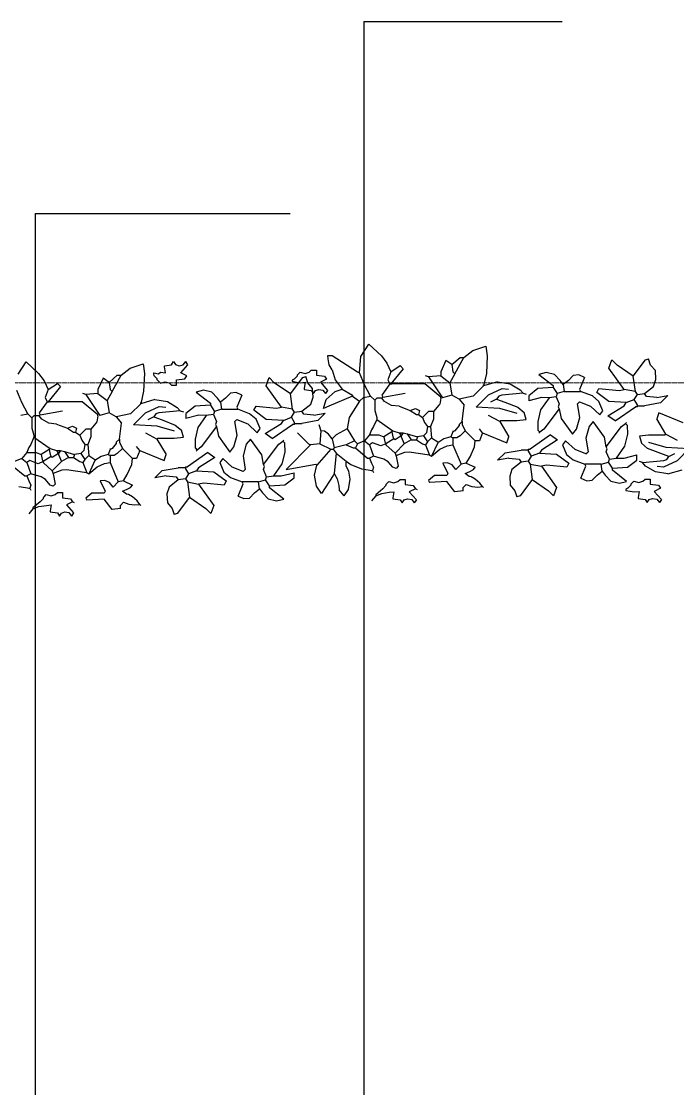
# Model space of a CAD drawing. Header units: inches. Extents: x 2960 to 8891, y 1487 to 4457.
# Drawn here: x 5385 to 5591, y 3328.9 to 3663.7 of the extents above; entities that cross this region are included whole.
import ezdxf

# ---------------------------------------------------------------- set-up
doc = ezdxf.new("R2010")
doc.units = ezdxf.units.IN
doc.header["$MEASUREMENT"] = 0
doc.linetypes.add('HIDDEN', pattern=[0.375, 0.25, -0.125])
for name, color, linetype, lineweight in [('A-FLOR-FTPT', 6, 'HIDDEN', 13), ('A-GLAZ-FULL', 4, 'Continuous', 30), ('G-HEDGE', 96, 'Continuous', 25)]:
    doc.layers.add(name, color=color, linetype=linetype, lineweight=lineweight)
doc.layers.add('sezione 5', color=240, linetype='Continuous')

msp = doc.modelspace()

# ---------------------------------------------------------------- linework, layer by layer
at = {"layer": 'A-FLOR-FTPT'}
msp.add_line((5910.47, 3550.33), (5003.47, 3550.33), dxfattribs=at)
at = {"layer": 'A-GLAZ-FULL'}
for q in [(5492.54, 2514.95), (5554.74, 3663.66)]:
    msp.add_line((5492.54, 3663.66), q, dxfattribs=at)
at = {"layer": 'G-HEDGE'}
for p, q in [((5491.57, 3558.57), (5494.06, 3562.41)), ((5494.06, 3562.41), (5498.01, 3558.72)), ((5526.72, 3560.41), (5530.82, 3561.79)), ((5530.82, 3561.79), (5531.25, 3558.72)), ((5481.24, 3558.87), (5482.52, 3558.87)), ((5481.32, 3557.8), (5481.24, 3558.87)), ((5482.52, 3558.87), (5490.49, 3553.77)), ((5491.13, 3553.45), (5491.57, 3558.57)), ((5498.01, 3558.72), (5499.77, 3556.42)), ((5523.93, 3558.26), (5526.72, 3560.41)), ((5531.25, 3558.72), (5530.96, 3553.2)), ((5384.02, 3553.01), (5386.51, 3556.85)), ((5386.51, 3556.85), (5390.46, 3553.17)), ((5419.16, 3554.86), (5423.27, 3556.24)), ((5423.27, 3556.24), (5423.7, 3553.17)), ((5429.94, 3555.66), (5432.17, 3555.97)), ((5429.94, 3555.34), (5429.94, 3555.66)), ((5430.25, 3553.42), (5429.94, 3555.34)), ((5432.17, 3555.97), (5432.81, 3556.93)), ((5432.81, 3556.93), (5433.43, 3556)), ((5433.43, 3556), (5434.52, 3555.66)), ((5434.52, 3555.66), (5435.82, 3555.89)), ((5435.04, 3553.42), (5437.27, 3555.97)), ((5435.82, 3555.89), (5436.63, 3556.93)), ((5437.27, 3555.97), (5436.63, 3556.93)), ((5481.61, 3555.96), (5481.32, 3557.8)), ((5482.52, 3554.41), (5481.61, 3555.96)), ((5499.77, 3556.42), (5501.01, 3553.77)), ((5501.01, 3553.77), (5503.88, 3555.68)), ((5503.88, 3555.68), (5504.84, 3554.72)), ((5518.24, 3557.28), (5516.64, 3553.77)), ((5520.15, 3556), (5518.24, 3557.28)), ((5520.15, 3556), (5522.7, 3558.23)), ((5520.15, 3556), (5520.47, 3553.77)), ((5521.11, 3553.13), (5523.93, 3558.26)), ((5522.7, 3558.23), (5523.98, 3558.23)), ((5569.41, 3554.92), (5570.37, 3557.47)), ((5571.96, 3555.88), (5570.37, 3557.47)), ((5577.07, 3552.37), (5571.96, 3555.88)), ((5577.07, 3552.37), (5580.89, 3557.47)), ((5580.89, 3557.47), (5581.85, 3557.79)), ((5582.49, 3555.88), (5581.85, 3557.79)), ((5583.98, 3554.11), (5582.49, 3555.88)), ((5390.46, 3553.17), (5392.22, 3550.87)), ((5410.68, 3551.72), (5409.09, 3548.21)), ((5412.6, 3550.44), (5410.68, 3551.72)), ((5412.6, 3550.44), (5415.15, 3552.68)), ((5413.55, 3547.57), (5416.38, 3552.71)), ((5415.15, 3552.68), (5416.43, 3552.68)), ((5416.38, 3552.71), (5419.16, 3554.86)), ((5423.7, 3553.17), (5423.41, 3547.65)), ((5426.61, 3553.12), (5426.61, 3553.44)), ((5426.61, 3553.44), (5428.05, 3553.16)), ((5426.75, 3552.47), (5426.61, 3553.12)), ((5427.7, 3551.51), (5426.75, 3552.47)), ((5428.05, 3553.16), (5428.74, 3553.61)), ((5428.74, 3553.61), (5430.25, 3553.42)), ((5436.95, 3552.47), (5435.04, 3553.42)), ((5436.31, 3551.51), (5436.95, 3552.47)), ((5461.86, 3549.37), (5462.82, 3551.92)), ((5464.41, 3550.32), (5462.82, 3551.92)), ((5469.51, 3546.81), (5473.34, 3551.92)), ((5471.57, 3552.38), (5470.61, 3551.42)), ((5471.89, 3553.01), (5471.57, 3552.7)), ((5471.57, 3552.7), (5471.57, 3552.38)), ((5471.89, 3553.01), (5472.52, 3553.65)), ((5472.52, 3553.65), (5474.08, 3553.25)), ((5473.34, 3551.92), (5474.3, 3552.24)), ((5474.08, 3553.25), (5475.33, 3553.65)), ((5474.94, 3550.32), (5474.3, 3552.24)), ((5475.33, 3553.65), (5476.03, 3554.29)), ((5476.03, 3554.29), (5477.63, 3554.29)), ((5477.63, 3554.29), (5477.63, 3552.7)), ((5477.63, 3552.7), (5480.18, 3552.38)), ((5480.18, 3552.38), (5480.82, 3551.42)), ((5482.52, 3554.41), (5483.47, 3551.22)), ((5490.49, 3553.77), (5491.13, 3553.45)), ((5492.74, 3549.67), (5491.13, 3553.45)), ((5501.01, 3553.77), (5500.06, 3551.22)), ((5504.84, 3554.72), (5501.01, 3549.94)), ((5512.81, 3552.17), (5511.86, 3552.49)), ((5516.64, 3552.49), (5512.81, 3552.17)), ((5512.81, 3552.17), (5517.18, 3545.62)), ((5516.64, 3553.77), (5516.64, 3552.49)), ((5516.64, 3552.49), (5519.51, 3550.26)), ((5521.11, 3553.13), (5519.51, 3550.26)), ((5520.47, 3553.77), (5521.11, 3553.13)), ((5530.96, 3553.2), (5530.03, 3549.3)), ((5549.72, 3553.53), (5547.44, 3552.95)), ((5547.44, 3552.95), (5551.9, 3549.45)), ((5552.35, 3552.92), (5549.72, 3553.53)), ((5554.13, 3551.04), (5552.35, 3552.92)), ((5558.21, 3552.61), (5556.69, 3551.04)), ((5559.97, 3552.77), (5558.21, 3552.61)), ((5561.79, 3552), (5559.97, 3552.77)), ((5561.79, 3552), (5560.19, 3548.17)), ((5574.19, 3548.22), (5569.41, 3554.92)), ((5577.7, 3547.59), (5577.07, 3552.37)), ((5584.12, 3551.35), (5583.98, 3554.11)), ((5392.22, 3550.87), (5393.46, 3548.21)), ((5393.46, 3548.21), (5396.33, 3550.12)), ((5397.29, 3549.17), (5393.46, 3544.38)), ((5396.33, 3550.12), (5397.29, 3549.17)), ((5412.6, 3550.44), (5412.92, 3548.21)), ((5427.7, 3551.19), (5427.7, 3551.51)), ((5428.02, 3550.87), (5427.7, 3551.19)), ((5428.02, 3550.87), (5428.66, 3550.23)), ((5428.66, 3550.23), (5430.21, 3550.64)), ((5430.21, 3550.64), (5431.47, 3550.24)), ((5431.47, 3550.24), (5432.17, 3549.6)), ((5432.17, 3549.6), (5433.76, 3549.6)), ((5433.76, 3551.19), (5436.31, 3551.51)), ((5433.76, 3549.6), (5433.76, 3551.19)), ((5466.64, 3542.67), (5461.86, 3549.37)), ((5469.51, 3546.81), (5464.41, 3550.32)), ((5470.61, 3551.42), (5470.02, 3551.08)), ((5470.02, 3551.08), (5470.02, 3550.76)), ((5470.02, 3550.76), (5471.33, 3550.53)), ((5471.33, 3550.53), (5472.61, 3550.28)), ((5472.61, 3550.28), (5474.12, 3550.46)), ((5474.12, 3550.46), (5473.8, 3548.55)), ((5473.8, 3548.55), (5473.8, 3548.23)), ((5476.43, 3548.55), (5474.94, 3550.32)), ((5476.57, 3545.79), (5476.43, 3548.55)), ((5480.82, 3551.42), (5478.9, 3550.46)), ((5478.9, 3550.46), (5481.14, 3547.91)), ((5483.47, 3551.22), (5485.71, 3548.35)), ((5483.51, 3547.53), (5485.71, 3548.35)), ((5485.71, 3548.35), (5488.9, 3546.43)), ((5494.64, 3546.11), (5492.74, 3549.67)), ((5500.7, 3549.94), (5498.14, 3546.43)), ((5500.06, 3551.22), (5500.7, 3549.94)), ((5500.7, 3549.94), (5501.01, 3549.94)), ((5501.01, 3549.94), (5501.33, 3549.94)), ((5511.67, 3549.94), (5501.33, 3549.94)), ((5516.64, 3545.79), (5511.67, 3549.94)), ((5519.51, 3550.26), (5520.15, 3546.43)), ((5530.03, 3549.3), (5526.85, 3546.11)), ((5534.5, 3550.58), (5530.03, 3549.3)), ((5530.03, 3549.3), (5530.03, 3549.62)), ((5531.59, 3546.49), (5535.88, 3548.46)), ((5534.5, 3550.58), (5538.43, 3549.98)), ((5535.88, 3548.46), (5537.89, 3548.26)), ((5538.43, 3549.98), (5541.51, 3548.14)), ((5547.12, 3548.49), (5544.25, 3546.26)), ((5551.9, 3548.81), (5547.12, 3548.49)), ((5551.9, 3549.45), (5551.9, 3548.81)), ((5551.9, 3548.81), (5553.18, 3546.9)), ((5555.09, 3549.77), (5554.13, 3551.04)), ((5556.69, 3551.04), (5555.09, 3549.77)), ((5555.09, 3549.77), (5555.41, 3547.53)), ((5565.58, 3547.27), (5566.22, 3548.54)), ((5566.22, 3548.54), (5572.6, 3547.91)), ((5580.57, 3546.95), (5583.44, 3549.18)), ((5583.44, 3549.18), (5584.12, 3551.35)), ((5385.19, 3544.12), (5383.58, 3547.89)), ((5393.46, 3548.21), (5392.51, 3545.66)), ((5392.51, 3545.66), (5393.15, 3544.38)), ((5405.26, 3546.62), (5404.31, 3546.94)), ((5409.09, 3546.94), (5405.26, 3546.62)), ((5405.26, 3546.62), (5409.63, 3540.07)), ((5409.09, 3548.21), (5409.09, 3546.94)), ((5409.09, 3546.94), (5411.96, 3544.7)), ((5413.55, 3547.57), (5411.96, 3544.7)), ((5412.92, 3548.21), (5413.55, 3547.57)), ((5423.41, 3547.65), (5422.48, 3543.75)), ((5426.95, 3545.02), (5422.48, 3543.75)), ((5426.95, 3545.02), (5430.88, 3544.42)), ((5442.17, 3547.98), (5439.89, 3547.4)), ((5439.89, 3547.4), (5444.35, 3543.89)), ((5444.8, 3547.36), (5442.17, 3547.98)), ((5446.58, 3545.48), (5444.8, 3547.36)), ((5447.54, 3544.21), (5446.58, 3545.48)), ((5449.14, 3545.48), (5447.54, 3544.21)), ((5450.66, 3547.06), (5449.14, 3545.48)), ((5452.42, 3547.21), (5450.66, 3547.06)), ((5454.24, 3546.44), (5452.42, 3547.21)), ((5454.24, 3546.44), (5452.64, 3542.61)), ((5470.15, 3542.03), (5469.51, 3546.81)), ((5473.8, 3548.23), (5476.03, 3547.91)), ((5475.89, 3543.62), (5476.57, 3545.79)), ((5476.03, 3547.91), (5476.67, 3546.95)), ((5476.67, 3546.95), (5477.29, 3547.88)), ((5477.29, 3547.88), (5478.38, 3548.23)), ((5478.38, 3548.23), (5479.69, 3548)), ((5479.69, 3548), (5480.5, 3546.95)), ((5479.83, 3542.23), (5480.73, 3545.07)), ((5481.14, 3547.91), (5480.5, 3546.95)), ((5480.73, 3545.07), (5483.51, 3547.53)), ((5488.9, 3546.11), (5481.56, 3542.92)), ((5488.9, 3546.43), (5488.9, 3546.11)), ((5488.9, 3546.11), (5491.13, 3544.52)), ((5491.13, 3544.52), (5492.45, 3545.68)), ((5492.45, 3545.68), (5494.64, 3546.11)), ((5494.64, 3546.11), (5495.91, 3544.84)), ((5496.55, 3545.48), (5495.91, 3544.84)), ((5498.14, 3545.48), (5496.55, 3545.48)), ((5498.14, 3546.43), (5498.46, 3545.79)), ((5498.46, 3545.79), (5498.14, 3545.48)), ((5499.04, 3544.46), (5498.14, 3545.48)), ((5498.46, 3545.79), (5505.48, 3547.07)), ((5516.64, 3545.48), (5516.32, 3543.56)), ((5516.64, 3545.48), (5516.64, 3545.79)), ((5520.15, 3546.43), (5517.18, 3545.62)), ((5522.38, 3545.16), (5520.15, 3546.43)), ((5526.85, 3546.11), (5522.38, 3545.16)), ((5522.38, 3545.16), (5523.98, 3543.24)), ((5527.77, 3542.68), (5531.59, 3546.49)), ((5534.18, 3545.16), (5532.27, 3544.2)), ((5534.82, 3546.11), (5534.18, 3545.16)), ((5534.18, 3545.16), (5536.73, 3544.2)), ((5535.77, 3546.43), (5534.82, 3546.11)), ((5542.47, 3547.07), (5535.77, 3546.43)), ((5541.51, 3548.14), (5542.47, 3547.07)), ((5542.47, 3547.07), (5543.43, 3546.75)), ((5544.25, 3546.26), (5544.25, 3544.66)), ((5548.25, 3545.71), (5544.25, 3544.66)), ((5550.63, 3545.62), (5547.96, 3541.87)), ((5550.63, 3545.62), (5548.25, 3545.71)), ((5552.86, 3545.94), (5550.63, 3545.62)), ((5553.18, 3546.9), (5552.86, 3545.94)), ((5552.86, 3545.94), (5553.82, 3543.71)), ((5555.41, 3547.53), (5553.18, 3546.9)), ((5555.41, 3547.53), (5560.51, 3547.53)), ((5560.19, 3548.17), (5560.51, 3547.53)), ((5564.21, 3546.17), (5560.51, 3547.53)), ((5566.27, 3544.48), (5564.21, 3546.17)), ((5569.41, 3544.4), (5565.58, 3547.27)), ((5572.6, 3547.91), (5574.19, 3548.22)), ((5577.7, 3547.59), (5574.19, 3548.22)), ((5574.83, 3544.08), (5577.38, 3545.04)), ((5577.38, 3545.04), (5578.34, 3546.63)), ((5578.34, 3543.44), (5577.38, 3545.04)), ((5578.34, 3546.63), (5577.7, 3547.59)), ((5578.34, 3546.63), (5580.57, 3546.95)), ((5581.21, 3545.99), (5580.57, 3546.95)), ((5584.4, 3545.67), (5581.21, 3545.99)), ((5584.4, 3545.67), (5587.93, 3546.29)), ((5587.93, 3546.29), (5585.59, 3543.99)), ((5387.09, 3540.56), (5385.19, 3544.12)), ((5393.15, 3544.38), (5390.59, 3540.88)), ((5393.15, 3544.38), (5393.46, 3544.38)), ((5393.46, 3544.38), (5393.78, 3544.38)), ((5404.11, 3544.38), (5393.78, 3544.38)), ((5409.09, 3540.24), (5404.11, 3544.38)), ((5411.96, 3544.7), (5412.6, 3540.88)), ((5422.48, 3543.75), (5419.3, 3540.56)), ((5422.48, 3543.75), (5422.48, 3544.07)), ((5424.04, 3540.93), (5428.33, 3542.91)), ((5428.33, 3542.91), (5430.34, 3542.7)), ((5430.88, 3544.42), (5433.96, 3542.58)), ((5433.96, 3542.58), (5434.92, 3541.51)), ((5439.57, 3542.93), (5436.7, 3540.7)), ((5444.35, 3543.25), (5439.57, 3542.93)), ((5444.35, 3543.89), (5444.35, 3543.25)), ((5444.35, 3543.25), (5445.63, 3541.34)), ((5447.86, 3541.98), (5445.63, 3541.34)), ((5447.54, 3544.21), (5447.86, 3541.98)), ((5447.86, 3541.98), (5452.96, 3541.98)), ((5452.64, 3542.61), (5452.96, 3541.98)), ((5456.66, 3540.61), (5452.96, 3541.98)), ((5458.03, 3541.71), (5458.67, 3542.99)), ((5461.86, 3538.84), (5458.03, 3541.71)), ((5458.67, 3542.99), (5465.05, 3542.35)), ((5465.05, 3542.35), (5466.64, 3542.67)), ((5470.15, 3542.03), (5466.64, 3542.67)), ((5470.79, 3541.07), (5470.15, 3542.03)), ((5473.02, 3541.39), (5475.89, 3543.62)), ((5481.56, 3542.92), (5479.83, 3542.23)), ((5491.13, 3544.52), (5487.94, 3539.42)), ((5495.91, 3544.84), (5495.91, 3541.65)), ((5495.91, 3541.65), (5496.55, 3539.42)), ((5501.23, 3543.23), (5499.04, 3544.46)), ((5503.57, 3542.92), (5501.23, 3543.23)), ((5503.57, 3542.92), (5507.07, 3541.65)), ((5507.07, 3541.65), (5508.67, 3542.29)), ((5507.07, 3541.65), (5508.99, 3540.37)), ((5508.67, 3542.29), (5509.94, 3541.65)), ((5509.94, 3541.65), (5509.62, 3540.37)), ((5516, 3543.24), (5514.41, 3541.33)), ((5516.32, 3543.56), (5516, 3543.24)), ((5523.34, 3538.14), (5523.98, 3543.24)), ((5535.16, 3542.28), (5527.77, 3542.68)), ((5540.61, 3540.65), (5535.16, 3542.28)), ((5536.73, 3544.2), (5540.88, 3542.61)), ((5540.88, 3542.61), (5542.79, 3541.01)), ((5547.96, 3541.87), (5547.08, 3538.19)), ((5553.82, 3542.11), (5549.03, 3535.73)), ((5553.82, 3543.71), (5553.5, 3542.75)), ((5553.5, 3542.75), (5553.82, 3542.11)), ((5553.82, 3542.11), (5554.4, 3539.11)), ((5560.19, 3544.34), (5559.56, 3543.71)), ((5560.26, 3539.42), (5559.56, 3543.71)), ((5560.19, 3544.34), (5563.63, 3542.95)), ((5563.63, 3542.95), (5566.57, 3540.2)), ((5567.53, 3541.47), (5566.27, 3544.48)), ((5569.09, 3539.93), (5574.19, 3543.12)), ((5574.83, 3544.08), (5569.41, 3544.4)), ((5571.32, 3538.34), (5577.7, 3542.8)), ((5574.19, 3543.12), (5574.83, 3544.08)), ((5578.02, 3542.8), (5577.7, 3542.8)), ((5578.02, 3542.8), (5578.34, 3543.12)), ((5578.34, 3542.8), (5578.02, 3542.8)), ((5578.34, 3543.12), (5578.34, 3543.44)), ((5578.34, 3542.8), (5578.34, 3543.12)), ((5578.34, 3543.12), (5580.57, 3543.12)), ((5585.59, 3543.99), (5580.57, 3543.12)), ((5384.9, 3540.13), (5387.09, 3540.56)), ((5387.09, 3540.56), (5388.36, 3539.28)), ((5389, 3539.92), (5388.36, 3539.28)), ((5388.36, 3539.28), (5388.36, 3536.09)), ((5390.59, 3539.92), (5389, 3539.92)), ((5390.59, 3540.88), (5390.91, 3540.24)), ((5390.91, 3540.24), (5390.59, 3539.92)), ((5391.49, 3538.9), (5390.59, 3539.92)), ((5390.91, 3540.24), (5397.93, 3541.51)), ((5393.68, 3537.67), (5391.49, 3538.9)), ((5409.09, 3539.92), (5408.77, 3538.01)), ((5409.09, 3539.92), (5409.09, 3540.24)), ((5412.6, 3540.88), (5409.63, 3540.07)), ((5414.83, 3539.6), (5412.6, 3540.88)), ((5419.3, 3540.56), (5414.83, 3539.6)), ((5414.83, 3539.6), (5416.43, 3537.69)), ((5420.22, 3537.13), (5424.04, 3540.93)), ((5426.63, 3539.6), (5424.72, 3538.64)), ((5427.27, 3540.56), (5426.63, 3539.6)), ((5426.63, 3539.6), (5429.18, 3538.64)), ((5428.22, 3540.88), (5427.27, 3540.56)), ((5434.92, 3541.51), (5428.22, 3540.88)), ((5429.18, 3538.64), (5433.33, 3537.05)), ((5434.92, 3541.51), (5435.88, 3541.19)), ((5436.7, 3540.7), (5436.7, 3539.11)), ((5440.7, 3540.15), (5436.7, 3539.11)), ((5443.08, 3540.06), (5440.41, 3536.32)), ((5443.08, 3540.06), (5440.7, 3540.15)), ((5445.31, 3540.38), (5443.08, 3540.06)), ((5445.63, 3541.34), (5445.31, 3540.38)), ((5445.31, 3540.38), (5446.27, 3538.15)), ((5452.64, 3538.79), (5452.01, 3538.15)), ((5452.64, 3538.79), (5456.08, 3537.39)), ((5458.71, 3538.93), (5456.66, 3540.61)), ((5459.98, 3535.92), (5458.71, 3538.93)), ((5467.28, 3538.52), (5461.86, 3538.84)), ((5466.64, 3537.57), (5467.28, 3538.52)), ((5467.28, 3538.52), (5469.83, 3539.48)), ((5469.83, 3539.48), (5470.79, 3541.07)), ((5470.79, 3537.88), (5469.83, 3539.48)), ((5470.79, 3541.07), (5473.02, 3541.39)), ((5473.66, 3540.44), (5473.02, 3541.39)), ((5478.04, 3538.43), (5473.02, 3537.57)), ((5476.85, 3540.12), (5473.66, 3540.44)), ((5476.85, 3540.12), (5480.38, 3540.73)), ((5480.38, 3540.73), (5478.04, 3538.43)), ((5487.94, 3539.42), (5487.3, 3535.91)), ((5496.55, 3538.78), (5495.59, 3536.55)), ((5496.55, 3539.42), (5496.55, 3538.78)), ((5496.55, 3538.78), (5501.65, 3535.27)), ((5508.99, 3540.37), (5509.62, 3540.37)), ((5509.62, 3540.37), (5510.9, 3539.42)), ((5512.81, 3541.33), (5510.9, 3539.42)), ((5510.9, 3539.42), (5511.54, 3537.82)), ((5514.41, 3541.33), (5512.81, 3541.33)), ((5514.41, 3538.93), (5513.45, 3536.55)), ((5514.41, 3541.33), (5514.41, 3538.93)), ((5535.14, 3538.14), (5531.63, 3540.05)), ((5535.14, 3538.14), (5535.46, 3538.46)), ((5535.46, 3538.46), (5540.56, 3538.46)), ((5540.56, 3538.46), (5543.43, 3538.78)), ((5543.43, 3538.78), (5542.79, 3541.01)), ((5554.4, 3539.11), (5557.96, 3534.14)), ((5559.24, 3535.73), (5560.26, 3539.42)), ((5566.57, 3540.2), (5567.53, 3541.47)), ((5571.32, 3538.34), (5569.09, 3539.93)), ((5585.04, 3540.89), (5584.4, 3538.98)), ((5587.27, 3534.19), (5584.4, 3538.98)), ((5592.69, 3537.7), (5585.04, 3540.89)), ((5388.36, 3536.09), (5389, 3533.86)), ((5396.02, 3537.37), (5393.68, 3537.67)), ((5396.02, 3537.37), (5399.52, 3536.09)), ((5399.52, 3536.09), (5401.12, 3536.73)), ((5399.52, 3536.09), (5401.44, 3534.82)), ((5401.12, 3536.73), (5402.39, 3536.09)), ((5402.39, 3536.09), (5402.07, 3534.82)), ((5405.26, 3535.77), (5403.35, 3533.86)), ((5406.86, 3535.77), (5405.26, 3535.77)), ((5408.45, 3537.69), (5406.86, 3535.77)), ((5406.86, 3535.77), (5406.86, 3533.38)), ((5408.77, 3538.01), (5408.45, 3537.69)), ((5415.79, 3532.58), (5416.43, 3537.69)), ((5427.61, 3536.72), (5420.22, 3537.13)), ((5433.06, 3535.09), (5427.61, 3536.72)), ((5433.33, 3537.05), (5435.24, 3535.45)), ((5435.88, 3533.22), (5435.24, 3535.45)), ((5440.41, 3536.32), (5439.53, 3532.64)), ((5446.27, 3536.56), (5441.48, 3530.18)), ((5446.27, 3538.15), (5445.95, 3537.19)), ((5445.95, 3537.19), (5446.27, 3536.56)), ((5446.27, 3536.55), (5446.85, 3533.56)), ((5452.71, 3533.86), (5452.01, 3538.15)), ((5456.08, 3537.39), (5459.02, 3534.64)), ((5459.02, 3534.64), (5459.98, 3535.92)), ((5461.54, 3534.38), (5466.64, 3537.57)), ((5463.77, 3532.78), (5470.15, 3537.25)), ((5470.47, 3537.25), (5470.15, 3537.25)), ((5470.47, 3537.25), (5470.79, 3537.57)), ((5470.79, 3537.25), (5470.47, 3537.25)), ((5470.79, 3537.57), (5470.79, 3537.88)), ((5470.79, 3537.25), (5470.79, 3537.57)), ((5470.79, 3537.57), (5473.02, 3537.57)), ((5478.37, 3537.18), (5479.01, 3535.27)), ((5479.01, 3535.27), (5478.69, 3531.12)), ((5480.15, 3535.1), (5479.01, 3535.27)), ((5481.46, 3534.18), (5480.15, 3535.1)), ((5487.3, 3535.91), (5483.79, 3533.99)), ((5487.3, 3535.91), (5489.53, 3532.08)), ((5494.96, 3535.59), (5494.32, 3533.99)), ((5495.59, 3536.55), (5494.96, 3535.59)), ((5501.33, 3534.95), (5498.78, 3533.36)), ((5501.65, 3535.27), (5501.33, 3534.95)), ((5501.33, 3534.95), (5501.65, 3533.36)), ((5501.65, 3535.27), (5503.57, 3534.63)), ((5511.54, 3537.82), (5512.49, 3536.55)), ((5512.49, 3536.55), (5512.18, 3534.63)), ((5512.49, 3536.55), (5513.45, 3536.55)), ((5513.45, 3536.55), (5513.77, 3533.04)), ((5520.47, 3534.95), (5519.83, 3533.36)), ((5520.47, 3535.27), (5520.47, 3534.95)), ((5521.11, 3535.27), (5520.47, 3534.95)), ((5522.38, 3536.86), (5521.11, 3535.27)), ((5523.34, 3538.14), (5522.38, 3537.18)), ((5522.38, 3537.18), (5522.38, 3536.86)), ((5524.29, 3535.27), (5522.7, 3533.68)), ((5523.34, 3538.14), (5523.34, 3537.18)), ((5523.34, 3537.18), (5524.29, 3535.27)), ((5524.29, 3535.27), (5527.48, 3532.08)), ((5529.72, 3534.63), (5528.76, 3535.91)), ((5535.14, 3538.14), (5538.01, 3533.36)), ((5547.08, 3538.19), (5547.12, 3535.41)), ((5547.12, 3535.41), (5547.76, 3534.78)), ((5549.03, 3535.73), (5547.76, 3534.78)), ((5557.96, 3534.14), (5559.24, 3535.73)), ((5563.17, 3536.6), (5562.15, 3532.91)), ((5564.45, 3538.19), (5563.17, 3536.6)), ((5568, 3533.22), (5564.45, 3538.19)), ((5568.59, 3530.22), (5573.38, 3536.6)), ((5573.38, 3536.6), (5574.65, 3537.56)), ((5574.65, 3537.56), (5574.97, 3537.88)), ((5575.29, 3536.92), (5574.65, 3537.56)), ((5575.33, 3534.14), (5575.29, 3536.92)), ((5389, 3533.22), (5388.04, 3530.99)), ((5389, 3533.86), (5389, 3533.22)), ((5389, 3533.22), (5394.1, 3529.71)), ((5401.44, 3534.82), (5402.07, 3534.82)), ((5402.07, 3534.82), (5403.35, 3533.86)), ((5403.35, 3533.86), (5403.99, 3532.26)), ((5403.99, 3532.26), (5404.94, 3530.99)), ((5406.86, 3533.38), (5405.9, 3530.99)), ((5415.79, 3532.58), (5414.83, 3531.63)), ((5414.83, 3531.63), (5414.83, 3531.31)), ((5415.79, 3532.58), (5415.79, 3531.63)), ((5415.79, 3531.63), (5416.74, 3529.71)), ((5427.59, 3532.58), (5424.08, 3534.5)), ((5427.59, 3532.58), (5427.91, 3532.9)), ((5427.59, 3532.58), (5430.46, 3527.8)), ((5427.91, 3532.9), (5433.01, 3532.9)), ((5433.01, 3532.9), (5435.88, 3533.22)), ((5439.53, 3532.64), (5439.57, 3529.86)), ((5446.85, 3533.56), (5450.41, 3528.58)), ((5451.69, 3530.18), (5452.71, 3533.86)), ((5456.9, 3532.64), (5455.62, 3531.04)), ((5460.45, 3527.66), (5456.9, 3532.64)), ((5463.77, 3532.78), (5461.54, 3534.38)), ((5465.83, 3531.04), (5467.1, 3532)), ((5467.1, 3532), (5467.42, 3532.32)), ((5467.74, 3531.36), (5467.1, 3532)), ((5471.67, 3534.63), (5475.18, 3531.12)), ((5482.52, 3532.72), (5481.46, 3534.18)), ((5483.79, 3533.99), (5482.52, 3532.72)), ((5482.52, 3532.72), (5483.15, 3529.85)), ((5489.53, 3532.08), (5486.98, 3530.81)), ((5489.53, 3532.08), (5490.49, 3531.12)), ((5492.72, 3532.08), (5490.49, 3531.12)), ((5494.32, 3533.99), (5492.72, 3532.08)), ((5492.72, 3532.08), (5494.32, 3530.81)), ((5494.32, 3533.99), (5497.19, 3533.99)), ((5497.19, 3533.99), (5498.78, 3533.36)), ((5498.78, 3533.36), (5499.1, 3531.76)), ((5499.1, 3531.76), (5499.42, 3531.12)), ((5501.97, 3532.72), (5499.42, 3531.12)), ((5501.65, 3533.36), (5501.97, 3532.72)), ((5502.29, 3532.4), (5501.97, 3532.72)), ((5504.2, 3533.68), (5502.29, 3532.4)), ((5503.57, 3534.63), (5504.2, 3533.68)), ((5503.57, 3534.63), (5504.84, 3534.63)), ((5504.84, 3534.63), (5504.2, 3533.68)), ((5504.2, 3533.68), (5504.2, 3533.36)), ((5504.2, 3533.36), (5505.16, 3531.12)), ((5504.84, 3534.63), (5506.12, 3534.31)), ((5507.39, 3532.4), (5505.16, 3531.12)), ((5506.12, 3534.31), (5509.31, 3533.36)), ((5506.12, 3534.31), (5507.39, 3532.4)), ((5507.39, 3532.4), (5508.99, 3532.4)), ((5509.31, 3533.36), (5508.99, 3532.4)), ((5508.99, 3532.4), (5510.9, 3531.12)), ((5511.22, 3533.68), (5509.31, 3533.36)), ((5512.18, 3534.63), (5511.22, 3533.68)), ((5511.22, 3533.68), (5512.49, 3531.76)), ((5512.49, 3531.76), (5511.86, 3530.81)), ((5513.77, 3533.04), (5512.49, 3531.76)), ((5513.77, 3533.04), (5515.68, 3531.76)), ((5517.6, 3532.72), (5515.68, 3531.44)), ((5515.68, 3531.76), (5515.68, 3531.44)), ((5519.83, 3533.36), (5517.6, 3532.72)), ((5519.83, 3533.36), (5520.47, 3533.04)), ((5521.74, 3533.04), (5520.47, 3533.04)), ((5520.47, 3533.04), (5520.47, 3530.81)), ((5522.7, 3533.68), (5521.74, 3533.04)), ((5527.24, 3530.25), (5527.48, 3532.08)), ((5528.76, 3532.08), (5527.48, 3532.08)), ((5529.72, 3534.63), (5528.76, 3532.08)), ((5529.72, 3534.63), (5537.37, 3531.44)), ((5537.37, 3531.44), (5538.01, 3533.36)), ((5551.08, 3533.99), (5544.7, 3529.53)), ((5547.76, 3534.78), (5547.44, 3534.46)), ((5553.32, 3532.4), (5548.21, 3529.21)), ((5551.08, 3533.99), (5553.32, 3532.4)), ((5555.83, 3532.14), (5554.88, 3530.86)), ((5558.78, 3529.39), (5555.83, 3532.14)), ((5562.15, 3532.91), (5562.85, 3528.63)), ((5568.59, 3530.22), (5568, 3533.22)), ((5574.45, 3530.46), (5575.33, 3534.14)), ((5581.85, 3533.87), (5578.98, 3533.56)), ((5578.98, 3533.56), (5579.62, 3531.32)), ((5581.8, 3531.69), (5587.24, 3530.06)), ((5586.95, 3533.87), (5581.85, 3533.87)), ((5587.27, 3534.19), (5586.95, 3533.87)), ((5587.27, 3534.19), (5590.78, 3532.28)), ((5386.77, 3528.44), (5385.17, 3526.52)), ((5387.4, 3530.03), (5386.77, 3528.44)), ((5386.77, 3528.44), (5389.64, 3528.44)), ((5388.04, 3530.99), (5387.4, 3530.03)), ((5389.64, 3528.44), (5391.23, 3527.8)), ((5393.78, 3529.39), (5391.23, 3527.8)), ((5394.1, 3529.71), (5393.78, 3529.39)), ((5393.78, 3529.39), (5394.1, 3527.8)), ((5394.1, 3529.71), (5396.02, 3529.08)), ((5396.02, 3529.08), (5396.65, 3528.12)), ((5396.02, 3529.08), (5397.29, 3529.08)), ((5397.29, 3529.08), (5396.65, 3528.12)), ((5397.29, 3529.08), (5398.57, 3528.76)), ((5398.57, 3528.76), (5401.76, 3527.8)), ((5398.57, 3528.76), (5399.84, 3526.84)), ((5404.63, 3529.08), (5403.67, 3528.12)), ((5404.94, 3530.99), (5404.63, 3529.08)), ((5404.94, 3530.99), (5405.9, 3530.99)), ((5405.9, 3530.99), (5406.22, 3527.48)), ((5412.92, 3529.39), (5412.28, 3527.8)), ((5412.92, 3529.71), (5412.92, 3529.39)), ((5413.55, 3529.71), (5412.92, 3529.39)), ((5414.83, 3531.31), (5413.55, 3529.71)), ((5416.74, 3529.71), (5415.15, 3528.12)), ((5416.74, 3529.71), (5419.93, 3526.52)), ((5422.17, 3529.08), (5421.21, 3530.35)), ((5422.17, 3529.08), (5421.21, 3526.52)), ((5422.17, 3529.08), (5429.82, 3525.89)), ((5443.53, 3528.44), (5437.15, 3523.97)), ((5439.57, 3529.86), (5440.21, 3529.22)), ((5440.21, 3529.22), (5439.89, 3528.9)), ((5441.48, 3530.18), (5440.21, 3529.22)), ((5443.53, 3528.44), (5445.77, 3526.84)), ((5450.41, 3528.58), (5451.69, 3530.18)), ((5455.62, 3531.04), (5454.6, 3527.36)), ((5461.04, 3524.66), (5465.83, 3531.04)), ((5466.9, 3524.9), (5467.78, 3528.58)), ((5467.78, 3528.58), (5467.74, 3531.36)), ((5475.82, 3530.81), (5468.12, 3523.11)), ((5475.18, 3531.12), (5475.82, 3530.81)), ((5478.69, 3531.12), (5475.82, 3530.81)), ((5482.2, 3529.53), (5477.73, 3524.43)), ((5478.69, 3531.12), (5482.2, 3529.53)), ((5482.2, 3529.53), (5482.84, 3529.53)), ((5483.15, 3529.85), (5482.84, 3529.53)), ((5482.84, 3529.53), (5483.79, 3528.25)), ((5486.98, 3530.81), (5483.15, 3529.85)), ((5483.79, 3528.25), (5483.15, 3521.88)), ((5483.79, 3528.25), (5486.98, 3525.7)), ((5486.98, 3530.81), (5489.21, 3529.85)), ((5489.21, 3529.85), (5489.85, 3529.85)), ((5490.49, 3531.12), (5489.85, 3529.85)), ((5489.85, 3529.85), (5493.68, 3526.66)), ((5495.27, 3531.44), (5494.32, 3530.81)), ((5494.32, 3530.81), (5495.59, 3527.3)), ((5497.83, 3530.49), (5495.27, 3531.44)), ((5499.42, 3531.12), (5497.83, 3530.49)), ((5499.42, 3531.12), (5499.42, 3530.81)), ((5499.42, 3530.81), (5502.29, 3528.25)), ((5505.16, 3531.12), (5502.29, 3528.25)), ((5502.29, 3528.25), (5502.61, 3527.3)), ((5505.31, 3528.45), (5502.58, 3527.37)), ((5506.75, 3528.57), (5505.31, 3528.45)), ((5513.13, 3527.62), (5506.75, 3528.57)), ((5510.9, 3531.12), (5511.86, 3530.81)), ((5511.86, 3530.81), (5513.13, 3527.62)), ((5515.68, 3531.44), (5513.77, 3527.3)), ((5513.77, 3527.3), (5516.35, 3529.45)), ((5516.35, 3529.45), (5518.69, 3530.5)), ((5518.69, 3530.5), (5520.47, 3530.81)), ((5520.47, 3530.81), (5523.02, 3524.75)), ((5525.84, 3527.06), (5527.24, 3530.25)), ((5534.48, 3526.05), (5536.82, 3528.35)), ((5536.82, 3528.35), (5541.83, 3529.21)), ((5544.07, 3529.21), (5541.83, 3529.21)), ((5544.07, 3529.53), (5544.39, 3529.53)), ((5544.07, 3529.53), (5544.07, 3529.21)), ((5544.39, 3529.53), (5544.07, 3529.21)), ((5544.07, 3529.21), (5544.07, 3528.89)), ((5544.07, 3528.89), (5545.02, 3527.3)), ((5544.39, 3529.53), (5544.7, 3529.53)), ((5547.58, 3528.25), (5545.02, 3527.3)), ((5548.21, 3529.21), (5547.58, 3528.25)), ((5547.58, 3528.25), (5553, 3527.94)), ((5554.88, 3530.86), (5556.14, 3527.85)), ((5562.21, 3527.99), (5558.78, 3529.39)), ((5562.21, 3527.99), (5562.85, 3528.63)), ((5568.91, 3529.58), (5568.59, 3530.22)), ((5568.59, 3528.63), (5568.91, 3529.58)), ((5569.55, 3526.39), (5568.59, 3528.63)), ((5571.78, 3526.71), (5574.45, 3530.46)), ((5581.53, 3529.73), (5579.62, 3531.32)), ((5585.68, 3528.13), (5581.53, 3529.73)), ((5587.24, 3530.06), (5594.64, 3529.65)), ((5594.64, 3529.65), (5590.81, 3525.84)), ((5385.17, 3526.52), (5382.94, 3525.57)), ((5385.17, 3526.52), (5386.77, 3525.25)), ((5387.72, 3525.89), (5386.77, 3525.25)), ((5386.77, 3525.25), (5388.04, 3521.74)), ((5390.27, 3524.93), (5387.72, 3525.89)), ((5391.87, 3525.57), (5390.27, 3524.93)), ((5391.23, 3527.8), (5391.55, 3526.21)), ((5391.55, 3526.21), (5391.87, 3525.57)), ((5394.42, 3527.16), (5391.87, 3525.57)), ((5391.87, 3525.57), (5391.87, 3525.25)), ((5391.87, 3525.25), (5394.74, 3522.7)), ((5394.1, 3527.8), (5394.42, 3527.16)), ((5394.74, 3526.84), (5394.42, 3527.16)), ((5396.65, 3528.12), (5394.74, 3526.84)), ((5397.61, 3525.57), (5394.74, 3522.7)), ((5396.65, 3528.12), (5396.65, 3527.8)), ((5396.65, 3527.8), (5397.61, 3525.57)), ((5399.84, 3526.84), (5397.61, 3525.57)), ((5399.84, 3526.84), (5401.44, 3526.84)), ((5401.76, 3527.8), (5401.44, 3526.84)), ((5401.44, 3526.84), (5403.35, 3525.57)), ((5403.67, 3528.12), (5401.76, 3527.8)), ((5403.35, 3525.57), (5404.31, 3525.25)), ((5403.67, 3528.12), (5404.94, 3526.21)), ((5404.94, 3526.21), (5404.31, 3525.25)), ((5404.31, 3525.25), (5405.58, 3522.06)), ((5406.22, 3527.48), (5404.94, 3526.21)), ((5406.22, 3527.48), (5408.13, 3526.21)), ((5408.13, 3525.89), (5406.22, 3521.74)), ((5410.05, 3527.16), (5408.13, 3525.89)), ((5408.13, 3526.21), (5408.13, 3525.89)), ((5408.8, 3523.9), (5411.14, 3524.94)), ((5412.28, 3527.8), (5410.05, 3527.16)), ((5411.14, 3524.94), (5412.92, 3525.25)), ((5412.28, 3527.8), (5412.92, 3527.48)), ((5414.19, 3527.48), (5412.92, 3527.48)), ((5412.92, 3527.48), (5412.92, 3525.25)), ((5412.92, 3525.25), (5415.47, 3519.19)), ((5415.15, 3528.12), (5414.19, 3527.48)), ((5419.69, 3524.69), (5419.93, 3526.52)), ((5421.21, 3526.52), (5419.93, 3526.52)), ((5429.82, 3525.89), (5430.46, 3527.8)), ((5445.77, 3526.84), (5440.66, 3523.65)), ((5448.28, 3526.58), (5447.33, 3525.3)), ((5447.33, 3525.3), (5448.59, 3522.29)), ((5451.23, 3523.83), (5448.28, 3526.58)), ((5454.6, 3527.36), (5455.3, 3523.07)), ((5461.04, 3524.67), (5460.45, 3527.66)), ((5464.23, 3521.16), (5466.9, 3524.9)), ((5486.98, 3525.7), (5486.98, 3525.38)), ((5486.98, 3525.7), (5488.47, 3524.63)), ((5486.98, 3524.11), (5486.98, 3525.38)), ((5493.68, 3526.66), (5494.32, 3526.66)), ((5495.59, 3527.3), (5494.32, 3526.66)), ((5494.32, 3526.66), (5494.96, 3525.07)), ((5494.96, 3525.07), (5495.59, 3523.79)), ((5498.83, 3526.34), (5495.59, 3527.3)), ((5500.13, 3525.48), (5498.83, 3526.34)), ((5501.65, 3523.79), (5500.13, 3525.48)), ((5502.61, 3527.3), (5503.25, 3524.11)), ((5513.13, 3527.62), (5513.77, 3527.3)), ((5518.81, 3525.22), (5517.28, 3525.07)), ((5517.28, 3525.07), (5518.87, 3521.88)), ((5520.27, 3524.6), (5518.81, 3525.22)), ((5524.61, 3525.07), (5523.02, 3524.75)), ((5524.61, 3525.07), (5525.84, 3527.06)), ((5524.61, 3525.07), (5527.48, 3523.79)), ((5538.01, 3526.66), (5534.48, 3526.05)), ((5538.01, 3526.66), (5541.2, 3526.34)), ((5541.83, 3525.38), (5538.96, 3523.15)), ((5541.2, 3526.34), (5541.83, 3525.38)), ((5544.07, 3525.7), (5541.83, 3525.38)), ((5545.02, 3527.3), (5544.07, 3525.7)), ((5544.07, 3525.7), (5544.7, 3524.75)), ((5553, 3527.94), (5556.82, 3525.07)), ((5556.14, 3527.85), (5558.19, 3526.16)), ((5556.82, 3525.07), (5556.19, 3523.79)), ((5558.19, 3526.16), (5561.89, 3524.8)), ((5567, 3524.8), (5569.23, 3525.44)), ((5569.23, 3525.44), (5569.55, 3526.39)), ((5570.51, 3523.52), (5569.23, 3525.44)), ((5569.55, 3526.39), (5571.78, 3526.71)), ((5571.78, 3526.71), (5574.16, 3526.62)), ((5574.16, 3526.62), (5578.16, 3527.67)), ((5575.29, 3523.84), (5578.16, 3526.08)), ((5578.16, 3526.08), (5578.16, 3527.67)), ((5579.94, 3525.26), (5578.98, 3525.58)), ((5579.94, 3525.26), (5586.63, 3525.9)), ((5580.9, 3524.19), (5579.94, 3525.26)), ((5588.23, 3527.18), (5585.68, 3528.13)), ((5590.81, 3525.84), (5586.53, 3523.87)), ((5586.63, 3525.9), (5587.59, 3526.22)), ((5587.59, 3526.22), (5588.23, 3527.18)), ((5588.23, 3527.18), (5590.14, 3528.13)), ((5382.3, 3524.29), (5386.13, 3521.1)), ((5388.04, 3521.74), (5386.77, 3521.1)), ((5391.27, 3520.78), (5388.04, 3521.74)), ((5394.74, 3522.7), (5395.06, 3521.74)), ((5397.76, 3522.9), (5395.03, 3521.81)), ((5395.06, 3521.74), (5395.7, 3518.55)), ((5399.2, 3523.02), (5397.76, 3522.9)), ((5405.58, 3522.06), (5399.2, 3523.02)), ((5405.58, 3522.06), (5406.22, 3521.74)), ((5406.22, 3521.74), (5408.8, 3523.9)), ((5418.29, 3521.5), (5419.69, 3524.69)), ((5426.93, 3520.49), (5429.27, 3522.79)), ((5429.27, 3522.79), (5434.28, 3523.65)), ((5436.52, 3523.65), (5434.28, 3523.65)), ((5436.52, 3523.97), (5436.84, 3523.97)), ((5436.52, 3523.97), (5436.52, 3523.65)), ((5436.84, 3523.97), (5436.52, 3523.65)), ((5436.52, 3523.65), (5436.52, 3523.34)), ((5436.52, 3523.34), (5437.47, 3521.74)), ((5437.47, 3521.74), (5436.52, 3520.15)), ((5436.84, 3523.97), (5437.15, 3523.97)), ((5440.02, 3522.7), (5437.47, 3521.74)), ((5440.66, 3523.65), (5440.02, 3522.7)), ((5440.02, 3522.7), (5445.45, 3522.38)), ((5445.45, 3522.38), (5449.27, 3519.51)), ((5448.59, 3522.29), (5450.64, 3520.61)), ((5454.66, 3522.43), (5451.23, 3523.83)), ((5454.66, 3522.43), (5455.3, 3523.07)), ((5461.36, 3524.03), (5461.04, 3524.66)), ((5461.04, 3523.07), (5461.36, 3524.03)), ((5462, 3520.84), (5461.04, 3523.07)), ((5466.6, 3521.07), (5470.61, 3522.11)), ((5468.12, 3523.11), (5477.41, 3524.75)), ((5470.61, 3520.52), (5470.61, 3522.11)), ((5477.03, 3521.37), (5477.73, 3524.43)), ((5477.41, 3524.75), (5477.73, 3524.43)), ((5483.15, 3521.88), (5482.84, 3521.24)), ((5483.15, 3521.88), (5484.12, 3520.18)), ((5487.82, 3522.57), (5486.98, 3524.11)), ((5488.2, 3520.06), (5487.82, 3522.57)), ((5488.47, 3524.63), (5491.8, 3523.32)), ((5491.8, 3523.32), (5495.27, 3522.83)), ((5494.96, 3522.83), (5495.27, 3522.83)), ((5495.59, 3523.79), (5495.27, 3522.83)), ((5495.27, 3522.83), (5495.59, 3522.2)), ((5502.61, 3523.47), (5501.65, 3523.79)), ((5503.25, 3524.11), (5502.61, 3523.47)), ((5518.87, 3521.88), (5518.55, 3521.24)), ((5521.42, 3523.15), (5520.27, 3524.6)), ((5523.02, 3524.75), (5521.42, 3523.15)), ((5524.29, 3521.88), (5525.78, 3522.46)), ((5525.57, 3520.92), (5524.29, 3521.88)), ((5525.78, 3522.46), (5526.89, 3523.07)), ((5526.89, 3523.07), (5527.48, 3523.79)), ((5538.96, 3523.15), (5538.28, 3520.98)), ((5544.7, 3524.75), (5548.21, 3524.11)), ((5544.7, 3524.75), (5545.34, 3519.96)), ((5549.81, 3524.43), (5548.21, 3524.11)), ((5548.21, 3524.11), (5553, 3517.41)), ((5556.19, 3523.79), (5549.81, 3524.43)), ((5560.62, 3520.34), (5562.21, 3524.16)), ((5562.21, 3524.16), (5561.89, 3524.8)), ((5567, 3524.8), (5561.89, 3524.8)), ((5565.72, 3521.29), (5567.32, 3522.57)), ((5567.32, 3522.57), (5567, 3524.8)), ((5567.32, 3522.57), (5568.27, 3521.29)), ((5570.51, 3523.52), (5575.29, 3523.84)), ((5570.51, 3522.89), (5570.51, 3523.52)), ((5574.97, 3519.38), (5570.51, 3522.89)), ((5583.98, 3522.35), (5580.9, 3524.19)), ((5587.91, 3521.76), (5583.98, 3522.35)), ((5586.53, 3523.87), (5584.52, 3524.08)), ((5587.91, 3521.76), (5592.37, 3523.03)), ((5386.13, 3521.1), (5386.77, 3521.1)), ((5386.77, 3521.1), (5387.4, 3519.51)), ((5387.4, 3519.51), (5388.04, 3518.23)), ((5388.04, 3518.23), (5387.72, 3517.28)), ((5392.58, 3519.93), (5391.27, 3520.78)), ((5394.1, 3518.23), (5392.58, 3519.93)), ((5395.06, 3517.91), (5394.1, 3518.23)), ((5395.7, 3518.55), (5395.06, 3517.91)), ((5411.26, 3519.66), (5409.73, 3519.51)), ((5409.73, 3519.51), (5411.32, 3516.32)), ((5412.72, 3519.05), (5411.26, 3519.66)), ((5413.87, 3517.6), (5412.72, 3519.05)), ((5415.47, 3519.19), (5413.87, 3517.6)), ((5417.06, 3519.51), (5415.47, 3519.19)), ((5417.06, 3519.51), (5418.29, 3521.5)), ((5417.06, 3519.51), (5419.93, 3518.23)), ((5419.34, 3517.51), (5419.93, 3518.23)), ((5430.46, 3521.1), (5426.93, 3520.49)), ((5430.46, 3521.1), (5433.65, 3520.78)), ((5434.28, 3519.83), (5431.41, 3517.6)), ((5433.65, 3520.78), (5434.28, 3519.83)), ((5436.52, 3520.15), (5434.28, 3519.83)), ((5436.52, 3520.15), (5437.15, 3519.19)), ((5437.15, 3519.19), (5440.66, 3518.55)), ((5437.15, 3519.19), (5437.79, 3514.41)), ((5442.26, 3518.87), (5440.66, 3518.55)), ((5440.66, 3518.55), (5445.45, 3511.85)), ((5448.64, 3518.23), (5442.26, 3518.87)), ((5449.27, 3519.51), (5448.64, 3518.23)), ((5450.64, 3520.61), (5454.34, 3519.24)), ((5453.07, 3514.78), (5454.66, 3518.61)), ((5454.66, 3518.61), (5454.34, 3519.24)), ((5459.45, 3519.24), (5454.34, 3519.24)), ((5459.45, 3519.24), (5461.68, 3519.88)), ((5459.77, 3517.01), (5459.45, 3519.24)), ((5461.68, 3519.88), (5462, 3520.84)), ((5462.95, 3517.97), (5461.68, 3519.88)), ((5462, 3520.84), (5464.23, 3521.16)), ((5462.95, 3517.97), (5467.74, 3518.29)), ((5464.23, 3521.16), (5466.6, 3521.07)), ((5467.74, 3518.29), (5470.61, 3520.52)), ((5477.69, 3517.84), (5477.03, 3521.37)), ((5482.84, 3521.24), (5479.19, 3515.61)), ((5484.12, 3520.18), (5484.66, 3518.12)), ((5487.66, 3516.87), (5488.2, 3520.06)), ((5499.74, 3518.69), (5499.42, 3518.37)), ((5499.42, 3518.37), (5499.42, 3518.05)), ((5499.74, 3518.69), (5500.38, 3519.33)), ((5500.38, 3519.33), (5501.93, 3518.92)), ((5501.93, 3518.92), (5503.18, 3519.32)), ((5503.18, 3519.32), (5503.88, 3519.96)), ((5503.88, 3519.96), (5505.48, 3519.96)), ((5505.48, 3519.96), (5505.48, 3518.37)), ((5505.48, 3518.37), (5508.03, 3518.05)), ((5514.73, 3521.24), (5512.81, 3519.64)), ((5512.81, 3519.64), (5513.13, 3519.01)), ((5518.55, 3519.33), (5513.13, 3519.01)), ((5518.55, 3521.24), (5514.73, 3521.24)), ((5521.11, 3516.14), (5518.55, 3519.33)), ((5523.66, 3517.41), (5524.61, 3518.37)), ((5524.61, 3518.37), (5526.36, 3517.79)), ((5526.19, 3520.8), (5525.57, 3520.92)), ((5527.48, 3520.12), (5526.19, 3520.8)), ((5528.94, 3518.84), (5527.48, 3520.12)), ((5529.72, 3517.73), (5528.94, 3518.84)), ((5538.28, 3520.98), (5538.43, 3518.22)), ((5538.43, 3518.22), (5539.92, 3516.45)), ((5545.34, 3519.96), (5541.52, 3514.86)), ((5545.34, 3519.96), (5550.45, 3516.45)), ((5560.62, 3520.34), (5562.44, 3519.57)), ((5562.44, 3519.57), (5564.2, 3519.72)), ((5564.2, 3519.72), (5565.72, 3521.29)), ((5568.27, 3521.29), (5570.05, 3519.41)), ((5570.05, 3519.41), (5572.69, 3518.8)), ((5572.69, 3518.8), (5574.97, 3519.38)), ((5576.63, 3518.8), (5576.31, 3518.48)), ((5576.31, 3518.48), (5576.31, 3518.16)), ((5576.63, 3518.8), (5577.26, 3519.43)), ((5577.26, 3519.43), (5578.82, 3519.03)), ((5578.82, 3519.03), (5580.07, 3519.43)), ((5580.07, 3519.43), (5580.77, 3520.07)), ((5580.77, 3520.07), (5582.37, 3520.07)), ((5582.37, 3520.07), (5582.37, 3518.48)), ((5582.37, 3518.48), (5584.92, 3518.16)), ((5384.25, 3517.76), (5387.72, 3517.28)), ((5387.4, 3517.28), (5387.72, 3517.28)), ((5387.72, 3517.28), (5388.04, 3516.64)), ((5392.19, 3514.58), (5392.83, 3515.22)), ((5392.83, 3515.22), (5394.38, 3514.82)), ((5394.38, 3514.82), (5395.63, 3515.22)), ((5395.63, 3515.22), (5396.33, 3515.86)), ((5396.33, 3515.86), (5397.93, 3515.86)), ((5397.93, 3515.86), (5397.93, 3514.26)), ((5407.18, 3515.68), (5405.26, 3514.09)), ((5411, 3515.68), (5407.18, 3515.68)), ((5411.32, 3516.32), (5411, 3515.68)), ((5416.74, 3516.32), (5418.23, 3516.9)), ((5418.02, 3515.36), (5416.74, 3516.32)), ((5418.64, 3515.24), (5418.02, 3515.36)), ((5418.23, 3516.9), (5419.34, 3517.51)), ((5419.93, 3514.57), (5418.64, 3515.24)), ((5431.41, 3517.6), (5430.73, 3515.43)), ((5430.73, 3515.43), (5430.88, 3512.67)), ((5456.65, 3514.16), (5458.17, 3515.74)), ((5458.17, 3515.74), (5459.77, 3517.01)), ((5459.77, 3517.01), (5460.72, 3515.74)), ((5460.72, 3515.74), (5462.5, 3513.86)), ((5462.95, 3517.33), (5462.95, 3517.97)), ((5467.42, 3513.82), (5462.95, 3517.33)), ((5479.19, 3515.61), (5477.69, 3517.84)), ((5484.66, 3518.12), (5484.75, 3516.77)), ((5486.34, 3514.86), (5484.75, 3516.77)), ((5486.34, 3514.86), (5487.66, 3516.87)), ((5496.23, 3514.86), (5494.96, 3513.27)), ((5498.46, 3517.09), (5496.23, 3515.18)), ((5496.23, 3514.86), (5498.12, 3515.61)), ((5496.23, 3515.18), (5496.23, 3514.86)), ((5498.12, 3515.61), (5500.46, 3515.95)), ((5499.42, 3518.05), (5498.46, 3517.09)), ((5500.46, 3515.95), (5501.97, 3516.14)), ((5501.97, 3516.14), (5501.65, 3514.22)), ((5508.67, 3517.09), (5506.75, 3516.14)), ((5506.75, 3516.14), (5508.99, 3513.58)), ((5508.03, 3518.05), (5508.67, 3517.09)), ((5509.31, 3516.77), (5508.67, 3517.09)), ((5523.66, 3516.45), (5521.11, 3516.14)), ((5523.66, 3516.45), (5523.66, 3517.41)), ((5526.36, 3517.79), (5528.24, 3517.61)), ((5528.24, 3517.61), (5529.72, 3517.73)), ((5529.72, 3517.73), (5530.03, 3517.41)), ((5539.92, 3516.45), (5540.56, 3514.54)), ((5541.52, 3514.86), (5540.56, 3514.54)), ((5550.45, 3516.45), (5552.04, 3514.86)), ((5553, 3517.41), (5552.04, 3514.86)), ((5575.35, 3517.2), (5574.76, 3516.86)), ((5574.76, 3516.86), (5574.76, 3516.54)), ((5574.76, 3516.54), (5576.07, 3516.31)), ((5576.31, 3518.16), (5575.35, 3517.2)), ((5576.07, 3516.31), (5577.35, 3516.06)), ((5577.35, 3516.06), (5578.86, 3516.25)), ((5578.86, 3516.25), (5578.54, 3514.33)), ((5585.56, 3517.2), (5583.64, 3516.25)), ((5583.64, 3516.25), (5585.87, 3513.69)), ((5584.92, 3518.16), (5585.56, 3517.2)), ((5390.91, 3512.99), (5388.68, 3511.08)), ((5388.68, 3510.76), (5390.57, 3511.51)), ((5390.57, 3511.51), (5392.91, 3511.85)), ((5391.87, 3513.95), (5390.91, 3512.99)), ((5392.19, 3514.58), (5391.87, 3514.26)), ((5391.87, 3514.26), (5391.87, 3513.95)), ((5392.91, 3511.85), (5394.42, 3512.03)), ((5394.42, 3512.03), (5394.1, 3510.12)), ((5397.93, 3514.26), (5400.48, 3513.95)), ((5401.12, 3512.99), (5399.2, 3512.03)), ((5399.2, 3512.03), (5401.44, 3509.48)), ((5400.48, 3513.95), (5401.12, 3512.99)), ((5401.76, 3512.67), (5401.12, 3512.99)), ((5405.26, 3514.09), (5405.58, 3513.45)), ((5411, 3513.77), (5405.58, 3513.45)), ((5413.55, 3510.58), (5411, 3513.77)), ((5416.11, 3511.85), (5417.06, 3512.81)), ((5416.11, 3510.9), (5416.11, 3511.85)), ((5417.06, 3512.81), (5418.81, 3512.24)), ((5418.81, 3512.24), (5420.69, 3512.05)), ((5421.39, 3513.28), (5419.93, 3514.57)), ((5420.69, 3512.05), (5422.17, 3512.17)), ((5422.17, 3512.17), (5421.39, 3513.28)), ((5422.17, 3512.17), (5422.48, 3511.85)), ((5430.88, 3512.67), (5432.37, 3510.9)), ((5437.79, 3514.41), (5433.96, 3509.3)), ((5437.79, 3514.41), (5442.89, 3510.9)), ((5445.45, 3511.85), (5444.49, 3509.3)), ((5453.07, 3514.78), (5454.89, 3514.01)), ((5454.89, 3514.01), (5456.65, 3514.16)), ((5462.5, 3513.86), (5465.14, 3513.24)), ((5465.14, 3513.24), (5467.42, 3513.82)), ((5501.65, 3514.22), (5501.65, 3513.9)), ((5501.65, 3513.9), (5503.88, 3513.58)), ((5503.88, 3513.58), (5504.52, 3512.63)), ((5504.52, 3512.63), (5505.14, 3513.56)), ((5505.14, 3513.56), (5506.23, 3513.9)), ((5506.23, 3513.9), (5507.54, 3513.67)), ((5507.54, 3513.67), (5508.35, 3512.63)), ((5508.99, 3513.58), (5508.35, 3512.63)), ((5578.54, 3514.33), (5578.54, 3514.01)), ((5578.54, 3514.01), (5580.77, 3513.69)), ((5580.77, 3513.69), (5581.41, 3512.74)), ((5581.41, 3512.74), (5582.03, 3513.67)), ((5582.03, 3513.67), (5583.12, 3514.01)), ((5583.12, 3514.01), (5584.43, 3513.78)), ((5584.43, 3513.78), (5585.24, 3512.74)), ((5585.87, 3513.69), (5585.24, 3512.74)), ((5388.68, 3510.76), (5387.4, 3509.16)), ((5388.68, 3511.08), (5388.68, 3510.76)), ((5394.1, 3510.12), (5394.1, 3509.8)), ((5394.1, 3509.8), (5396.33, 3509.48)), ((5396.33, 3509.48), (5396.97, 3508.52)), ((5396.97, 3508.52), (5397.59, 3509.45)), ((5397.59, 3509.45), (5398.68, 3509.79)), ((5398.68, 3509.79), (5399.99, 3509.57)), ((5399.99, 3509.57), (5400.8, 3508.52)), ((5401.44, 3509.48), (5400.8, 3508.52)), ((5416.11, 3510.9), (5413.55, 3510.58)), ((5432.37, 3510.9), (5433.01, 3508.98)), ((5433.96, 3509.3), (5433.01, 3508.98)), ((5442.89, 3510.9), (5444.49, 3509.3))]:
    msp.add_line(p, q, dxfattribs=at)
for centre in [(5511.67, 3549.94), (5404.11, 3544.38)]:
    msp.add_arc(centre, 0.0000399, 49.844, 89.647, dxfattribs=at)
at = {"layer": 'sezione 5'}
for q in [(5389.35, 2532.54), (5469.35, 3603.37)]:
    msp.add_line((5389.35, 3603.37), q, dxfattribs=at)

doc.saveas('drawing.dxf')
